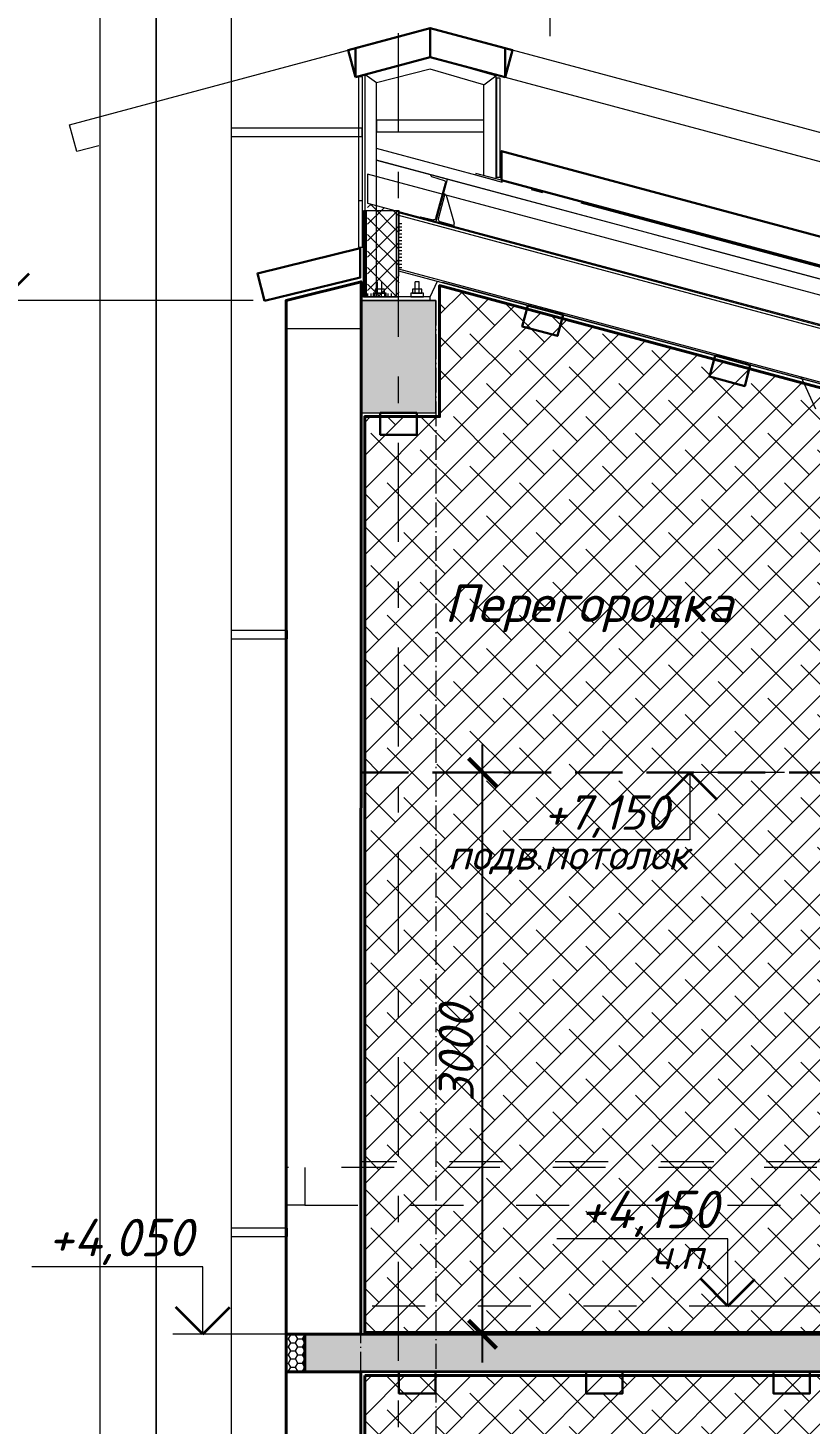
# Model space of a CAD drawing. Header units: millimetres. Extents: x -238377 to 196118, y -123284 to 30177.
# Drawn here: x 81946 to 86124, y -107583 to -100128 of the extents above; entities that cross this region are included whole.
import ezdxf

# ---------------------------------------------------------------- set-up
doc = ezdxf.new("R2010")
doc.units = ezdxf.units.MM
doc.header["$MEASUREMENT"] = 0
for name, pattern in [('Double Dashed', [1797.222233, 1325, -211.666656, 63.333344, -197.222233]), ('Штриховая', [5644.444466, 2822.222233, -2822.222233]), ('штриховаяX2', [38.1, 25.4, -12.7]), ('Штрихштриховая', [10936.110735, 5291.666508, -2116.666555, 1411.111116, -2116.666555])]:
    doc.linetypes.add(name, pattern=pattern)
doc.layers.get('0').update_dxf_attribs({"lineweight": 5})
doc.layers.add('#Каркас', color=7, linetype='Continuous', lineweight=5, true_color=0x757575)
for name, color, linetype, lineweight in [('#размеры', 7, 'Continuous', 5), ('оси_Ном._пера__96', 7, 'Continuous', 5), ('перекрытие_Ном._пера__94', 252, 'Continuous', 13), ('перекрытие_Ном._пера__98', 7, 'Continuous', 35), ('подп стены Инжзащита_Ном._пера__99', 7, 'Continuous', 40), ('стены наруж_Ном._пера__99', 7, 'Continuous', 40), ('текст_Ном._пера__1', 7, 'Continuous', 0), ('текст_Ном._пера__96', 7, 'Continuous', 5), ('чертеж_Ном._пера__96', 7, 'Continuous', 13), ('чертеж_Ном._пера__98', 7, 'Continuous', 35), ('Штриховка', 7, 'Continuous', 9)]:
    doc.layers.add(name, color=color, linetype=linetype, lineweight=lineweight)
doc.layers.add('крыша', color=7, linetype='Continuous')
doc.styles.add('STEP PR', font='isocpeui.ttf')
doc.dimstyles.new('SPDS', dxfattribs={"dimscale": 10, "dimtxt": 2.5, "dimasz": 2, "dimexe": 1.25, "dimexo": 0.625, "dimtad": 1, "dimdec": 0, "dimrnd": 0.001, "dimtxsty": 'STEP PR', "dimblk": 'ARCHTICK', "dimcen": 2.5, "dimdle": 2, "dimclrd": 256, "dimclre": 256, "dimclrt": 7, "dimadec": 0, "dimazin": 2, "dimtfac": 0.75, "dimtdec": 0, "dimtmove": 1, "dimatfit": 3, "dimfxl": 1, "dimtolj": 1, "dimarcsym": 1})

# ---------------------------------------------------------------- blocks, each defined once
blk = doc.blocks.new('Отметка высоты (ГОСТ)[26]_3', base_point=(115340.8, -142))
at = {"layer": 'чертеж_Ном._пера__96', "linetype": 'Continuous', "lineweight": 5}
for p, q in [((115340.8, -142), (115340.8, 308)), ((115340.8, 308), (116482.7, 308)), ((114709.4, -142), (115540.8, -142))]:
    blk.add_line(p, q, dxfattribs=at)
at = {"layer": 'чертеж_Ном._пера__98', "linetype": 'Continuous'}
for q in [(115160.8, 38), (115520.8, 38)]:
    blk.add_line((115340.8, -142), q, dxfattribs=at)
blk = doc.blocks.new('A$C79FA3FF9')
at = {"layer": 'чертеж_Ном._пера__96', "color": 251, "lineweight": 5, "true_color": 0x616161}
for points in [[(613.2, 6026.4), (393, 6026.4), (393, -3867.7), (793, -3867.7), (793, 5986.6)], [(793, 5986.6), (793, -3867.7), (1093, -3867.7), (1093, 5541.2)], [(-1310.1, 4718.1), (-1310.1, 4518.2)]]:
    blk.add_lwpolyline(points, dxfattribs=at)
for points in [[(-307.3, 4026.4), (393, 4026.4), (393, 3981.9), (-307.3, 3981.9)], [(92.7, 1344.5), (393, 1344.5), (393, 1300.1), (92.7, 1300.1)], [(92.7, -1847), (393, -1847), (393, -1891.5), (92.7, -1891.5)]]:
    blk.add_lwpolyline(points, close=True, dxfattribs=at)
blk = doc.blocks.new('*U804')
for points in [[(0, -0.5), (0, 0.5)], [(1, -0.5), (1, 0.5)], [(2, -0.5), (2, 0.5)], [(3, -0.5), (3, 0.5)], [(4, -0.5), (4, 0.5)], [(5, -0.5), (5, 0.5)], [(6, -0.5), (6, 0.5)], [(7, -0.5), (7, 0.5)], [(8, -0.5), (8, 0.5)], [(9, -0.5), (9, 0.5)], [(10, -0.5), (10, 0.5)], [(11, -0.5), (11, 0.5)], [(12, -0.5), (12, 0.5)], [(13, -0.5), (13, 0.5)]]:
    blk.add_lwpolyline(points)
blk = doc.blocks.new('*U808')
for points in [[(0, -0.5), (0, 0.5)], [(1, -0.5), (1, 0.5)], [(2, -0.5), (2, 0.5)], [(3, -0.5), (3, 0.5)], [(4, -0.5), (4, 0.5)], [(5, -0.5), (5, 0.5)], [(6, -0.5), (6, 0.5)], [(7, -0.5), (7, 0.5)]]:
    blk.add_lwpolyline(points)
blk = doc.blocks.new('*U815')
for p, q in [((0, 0), (0, 240)), ((0, 240), (90, 240)), ((86.2, 231.8), (15.6, 228.5)), ((90, 240), (90, 235.8)), ((5.6, 22), (5.6, 218)), ((90, 0), (0, 0)), ((86.2, 8.2), (15.6, 11.5)), ((90, 4.2), (90, 0))]:
    blk.add_line(p, q)
for centre, radius, start, end in [((16.1, 218), 10.5, 92.70236, 180), ((86, 235.8), 4, 272.70236, 360), ((16.1, 22), 10.5, 180, 267.29764), ((86, 4.2), 4, 0, 87.29764)]:
    blk.add_arc(centre, radius, start, end)
blk = doc.blocks.new('*U814')
at = {"color": 0, "linetype": 'ByBlock', "lineweight": -2}
for p, q in [((-9, 22), (-9, 155.7)), ((0, 160), (-4.7, 160)), ((0, 0), (0, 160)), ((-100, 0), (-100, 4.7)), ((-100, 0), (0, 0)), ((-95.7, 9), (-22, 9))]:
    blk.add_line(p, q, dxfattribs=at)
for centre, radius, start, end in [((-4.7, 155.7), 4.3, 89.04503, 179.97781), ((-95.7, 4.7), 4.3, 90, 180), ((-22, 22), 13, 270, 0)]:
    blk.add_arc(centre, radius, start, end, dxfattribs=at)
blk = doc.blocks.new('_ArchTick')
at = {"color": 0, "linetype": 'ByBlock', "const_width": 0.15}
blk.add_lwpolyline([(-0.5, -0.5), (0.5, 0.5)], dxfattribs=at)
blk = doc.blocks.new('*D827')
at = {"layer": '#размеры', "lineweight": -2, "transparency": 16777216}
for p, q in [((84374.2, -107253.5), (84374.2, -103953.5)), ((84493.5, -104103.5), (84280.4, -104103.5)), ((85537.9, -107103.5), (84280.4, -107103.5))]:
    blk.add_line(p, q, dxfattribs=at)
at = {"layer": 'Defpoints', "color": 0, "transparency": 16777216}
for p in [(84374.2, -104103.5), (84540.4, -104103.5), (85584.8, -107103.5)]:
    blk.add_point(p, dxfattribs=at)
at = {"layer": '#размеры', "lineweight": -2, "transparency": 16777216, "xscale": 150, "yscale": 150, "zscale": 150}
for p, rotation in [((84374.2, -104103.5), 90), ((84374.2, -107103.5), 270)]:
    blk.add_blockref('_ArchTick', p, dxfattribs=dict(at, rotation=rotation))
at = {"layer": '#размеры', "color": 7, "transparency": 16777216, "insert": (84233.5, -105603.5), "char_height": 187.5, "attachment_point": 5, "rotation": 90, "style": 'STEP PR'}
blk.add_mtext('\\A1;3000', dxfattribs=at)

msp = doc.modelspace()

# ---------------------------------------------------------------- hatches: boundary and pattern name
at = {"layer": 'перекрытие_Ном._пера__94', "linetype": 'Continuous'}
msp.add_hatch(color=256, dxfattribs=at).paths.add_polyline_path([(83425, -107303.5), (83425, -107103.5), (86720.2, -107103.5), (86720.2, -107303.5)])
at = {"layer": 'текст_Ном._пера__96', "true_color": 0xeb8e14}
h = msp.add_hatch(dxfattribs=at)
h.set_pattern_fill('ANSI38', color=30, scale=1000)
h.set_pattern_definition([(45, (-393299.5, -152717.5), (-88.388348, 88.388348), []), (135, (-393299.5, -152717.5), (-265.165043, 88.388348), [312.5, -187.5])])
h.paths.add_polyline_path([(86305, -102473.5), (86305, -102082.8), (84145, -101504), (84145, -102203.5), (83745.1, -102203.5), (83745.1, -107093.5), (86305, -107093.5)])
h.paths.add_polyline_path([(86305, -107323.5), (83745, -107323.5), (83745, -111273.8), (86305, -111273.8)])
at = {"layer": 'Штриховка', "lineweight": 0}
h = msp.add_hatch(dxfattribs=at)
h.set_pattern_fill('ANSI37', color=52, scale=500)
h.set_pattern_definition([(45, (-393299.5, -146369.9), (-44.194174, 44.194174), []), (135, (-393299.5, -146369.9), (-44.194174, -44.194174), [])])
h.paths.add_polyline_path([(83925, -101108.1), (83929.8, -101563.5), (83760.1, -101563.5), (83760.1, -101064)])
at = {"layer": 'Штриховка', "lineweight": 0, "true_color": 0x9c9c9c}
h = msp.add_hatch(color=253, dxfattribs=at)
h.dxf.hatch_style = 1
h.paths.add_polyline_path([(84125.2, -102033.8), (84125.2, -102184.3), (83725.2, -102183.8), (83725.1, -101681.8), (83725.1, -101583.5), (84125.2, -101584), (84125.2, -102033.8)])
at = {"layer": 'Штриховка'}
h = msp.add_hatch(dxfattribs=at)
h.set_pattern_fill('HONEY', color=20, scale=200)
h.set_pattern_definition([(360, (58638.459, -172858.597), (37.5, 21.650635), [25, -50]), (120, (58638.459, -172858.597), (-37.5, 21.650635), [25, -50]), (60, (58638.459, -172858.597), (2e-14, 43.30127), [-50, 25])])
h.paths.add_polyline_path([(83425.2, -107303.5), (83375.2, -107303.5), (83325.2, -107303.4), (83325.1, -107103.5), (83424.9, -107103.5)])

# ---------------------------------------------------------------- linework, layer by layer
at = {"layer": '#Каркас'}
for p, q in [((83738, -101563.5), (83738, -101104.5)), ((83738, -101563.5), (83738, -101104.5)), ((83738, -101563.5), (83738, -101104.5)), ((83738, -101563.5), (83738, -101104.5)), ((83738, -101563.5), (83738, -101104.5)), ((83914.9, -101563.5), (83914.9, -101104.5)), ((83914.9, -101563.5), (83914.9, -101104.5)), ((83914.9, -101563.5), (83914.9, -101104.5)), ((83914.9, -101563.5), (83914.9, -101104.5)), ((83914.9, -101563.5), (83914.9, -101104.5)), ((83924.7, -101113.2), (89933.7, -102723.7)), ((83924.7, -101113.2), (89933.7, -102723.7)), ((83924.7, -101113.2), (89933.7, -102723.7)), ((83924.7, -101113.2), (89933.7, -102723.7)), ((83924.7, -101113.2), (89933.7, -102723.7)), ((83924.7, -101127.4), (89915.7, -102732.9)), ((83924.7, -101127.4), (89915.7, -102732.9)), ((83924.7, -101127.4), (89915.7, -102732.9)), ((83924.7, -101127.4), (89915.7, -102732.9)), ((83924.7, -101127.4), (89915.7, -102732.9)), ((83924.7, -101413.9), (89915.7, -103019.4)), ((83924.7, -101413.9), (89915.7, -103019.4)), ((83924.7, -101413.9), (89915.7, -103019.4)), ((83924.7, -101413.9), (89915.7, -103019.4)), ((83924.7, -101413.9), (89915.7, -103019.4)), ((83924.7, -101424.2), (89915.7, -103029.8)), ((83924.7, -101424.2), (89915.7, -103029.8)), ((83924.7, -101424.2), (89915.7, -103029.8)), ((83924.7, -101424.2), (89915.7, -103029.8)), ((83924.7, -101424.2), (89915.7, -103029.8)), ((83813.6, -101543.5), (83813.6, -101483.5)), ((83813.6, -101543.5), (83813.6, -101483.5)), ((83813.6, -101543.5), (83813.6, -101483.5)), ((83813.6, -101543.5), (83813.6, -101483.5)), ((83813.6, -101543.5), (83813.6, -101483.5)), ((83835.8, -101543.5), (83835.8, -101483.5)), ((83835.8, -101543.5), (83835.8, -101483.5)), ((83835.8, -101543.5), (83835.8, -101483.5)), ((83835.8, -101543.5), (83835.8, -101483.5)), ((83835.8, -101543.5), (83835.8, -101483.5)), ((84013.6, -101543.5), (84013.6, -101483.5)), ((84035.8, -101483.5), (84013.6, -101483.5)), ((84013.6, -101543.5), (84013.6, -101483.5)), ((84035.8, -101483.5), (84013.6, -101483.5)), ((84013.6, -101543.5), (84013.6, -101483.5)), ((84035.8, -101483.5), (84013.6, -101483.5)), ((84013.6, -101543.5), (84013.6, -101483.5)), ((84035.8, -101483.5), (84013.6, -101483.5)), ((84013.6, -101543.5), (84013.6, -101483.5)), ((84035.8, -101483.5), (84013.6, -101483.5)), ((84035.8, -101543.5), (84035.8, -101483.5)), ((84035.8, -101543.5), (84035.8, -101483.5)), ((84035.8, -101543.5), (84035.8, -101483.5)), ((84035.8, -101543.5), (84035.8, -101483.5)), ((84035.8, -101543.5), (84035.8, -101483.5)), ((86154.7, -102163.5), (86076.6, -101990.5))]:
    msp.add_line(p, q, dxfattribs=at)
at = {"layer": '#Каркас', "ltscale": 200}
msp.add_line((84095.3, -101563.5), (84133, -101480), dxfattribs=at)
msp.add_line((84095.3, -101563.5), (84133, -101480), dxfattribs=at)
msp.add_line((84095.3, -101563.5), (84133, -101480), dxfattribs=at)
msp.add_line((84095.3, -101563.5), (84133, -101480), dxfattribs=at)
msp.add_line((84095.3, -101563.5), (84133, -101480), dxfattribs=at)
at = {"layer": '#Каркас', "linetype": 'Double Dashed'}
for points in [[(84444.7, -100383.1), (84095, -100283.5), (83745.2, -100377.2)], [(84444.7, -100383.1), (84095, -100283.5), (83745.2, -100377.2)], [(84444.7, -100383.1), (84095, -100283.5), (83745.2, -100377.2)], [(84444.7, -100383.1), (84095, -100283.5), (83745.2, -100377.2)], [(84444.7, -100383.1), (84095, -100283.5), (83745.2, -100377.2)], [(84382, -100431.2), (84095, -100348.8), (83808, -100420.9)], [(84382, -100431.2), (84095, -100348.8), (83808, -100420.9)], [(84382, -100431.2), (84095, -100348.8), (83808, -100420.9)], [(84382, -100431.2), (84095, -100348.8), (83808, -100420.9)], [(84382, -100431.2), (84095, -100348.8), (83808, -100420.9)], [(84382, -100915.9), (84382, -100431.2), (84444.7, -100383.1), (84444.8, -100932.8)], [(84382, -100915.9), (84382, -100431.2), (84444.7, -100383.1), (84444.8, -100932.8)], [(84382, -100915.9), (84382, -100431.2), (84444.7, -100383.1), (84444.8, -100932.8)], [(84382, -100915.9), (84382, -100431.2), (84444.7, -100383.1), (84444.8, -100932.8)], [(84382, -100915.9), (84382, -100431.2), (84444.7, -100383.1), (84444.8, -100932.8)], [(83808, -100833.3), (93108.7, -103325.7), (93124.2, -103267.8), (83808, -100771.2)], [(83808, -100833.3), (93108.7, -103325.7), (93124.2, -103267.8), (83808, -100771.2)], [(83808, -100833.3), (93108.7, -103325.7), (93124.2, -103267.8), (83808, -100771.2)], [(83808, -100833.3), (93108.7, -103325.7), (93124.2, -103267.8), (83808, -100771.2)], [(83808, -100833.3), (93108.7, -103325.7), (93124.2, -103267.8), (83808, -100771.2)], [(84173.6, -101018.8), (84180.5, -101020.6), (84223.4, -101170.6), (84219.5, -101183)], [(84173.6, -101018.8), (84180.5, -101020.6), (84223.4, -101170.6), (84219.5, -101183)], [(84173.6, -101018.8), (84180.5, -101020.6), (84223.4, -101170.6), (84219.5, -101183)], [(84173.6, -101018.8), (84180.5, -101020.6), (84223.4, -101170.6), (84219.5, -101183)], [(84173.6, -101018.8), (84180.5, -101020.6), (84223.4, -101170.6), (84219.5, -101183)], [(83924.7, -101104.5), (83738, -101104.5)], [(83738, -101104.5), (83738, -101563.5), (83924.7, -101563.5), (83924.7, -101104.5)], [(83924.7, -101104.5), (83738, -101104.5)], [(83738, -101104.5), (83738, -101563.5), (83924.7, -101563.5), (83924.7, -101104.5)], [(83924.7, -101104.5), (83738, -101104.5)], [(83738, -101104.5), (83738, -101563.5), (83924.7, -101563.5), (83924.7, -101104.5)], [(83924.7, -101104.5), (83738, -101104.5)], [(83738, -101104.5), (83738, -101563.5), (83924.7, -101563.5), (83924.7, -101104.5)], [(83738, -101104.5), (83738, -101563.5), (83924.7, -101563.5), (83924.7, -101104.5)], [(83924.7, -101104.5), (83738, -101104.5)], [(84125, -102118.5), (84125, -101583.5), (83725, -101583.5), (83725, -102118.5)], [(84125, -102118.5), (84125, -101583.5), (83725, -101583.5), (83725, -102118.5)], [(84125, -102118.5), (84125, -101583.5), (83725, -101583.5), (83725, -102118.5)], [(84125, -102118.5), (84125, -101583.5), (83725, -101583.5), (83725, -102118.5)], [(84125, -102118.5), (84125, -101583.5), (83725, -101583.5), (83725, -102118.5)]]:
    msp.add_lwpolyline(points, dxfattribs=at)
for points in [[(83745.2, -100377.2), (83745.2, -101563.5), (83808, -101563.5), (83808, -100420.9)], [(83745.2, -100377.2), (83745.2, -101563.5), (83808, -101563.5), (83808, -100420.9)], [(83745.2, -100377.2), (83745.2, -101563.5), (83808, -101563.5), (83808, -100420.9)], [(83745.2, -100377.2), (83745.2, -101563.5), (83808, -101563.5), (83808, -100420.9)], [(83745.2, -100377.2), (83745.2, -101563.5), (83808, -101563.5), (83808, -100420.9)], [(84382, -100682.9), (84382, -100620.2), (83808, -100620.2), (83808, -100682.9)], [(84382, -100682.9), (84382, -100620.2), (83808, -100620.2), (83808, -100682.9)], [(84382, -100682.9), (84382, -100620.2), (83808, -100620.2), (83808, -100682.9)], [(84382, -100682.9), (84382, -100620.2), (83808, -100620.2), (83808, -100682.9)], [(84382, -100682.9), (84382, -100620.2), (83808, -100620.2), (83808, -100682.9)], [(84481.7, -100942.6), (84339.2, -100904.5), (84337, -100912.7), (84479.5, -100950.8)], [(84481.7, -100942.6), (84339.2, -100904.5), (84337, -100912.7), (84479.5, -100950.8)], [(84481.7, -100942.6), (84339.2, -100904.5), (84337, -100912.7), (84479.5, -100950.8)], [(84481.7, -100942.6), (84339.2, -100904.5), (84337, -100912.7), (84479.5, -100950.8)], [(84481.7, -100942.6), (84339.2, -100904.5), (84337, -100912.7), (84479.5, -100950.8)], [(83725.2, -101483.5), (83325.2, -101583.5), (83325.2, -101733.5), (83725, -101733.5)], [(83800.7, -101543.5), (83850.7, -101543.5), (83850.7, -101523.5), (83800.7, -101523.5)], [(83800.7, -101543.5), (83850.7, -101543.5), (83850.7, -101523.5), (83800.7, -101523.5)], [(83800.7, -101543.5), (83850.7, -101543.5), (83850.7, -101523.5), (83800.7, -101523.5)], [(83800.7, -101543.5), (83850.7, -101543.5), (83850.7, -101523.5), (83800.7, -101523.5)], [(83800.7, -101543.5), (83850.7, -101543.5), (83850.7, -101523.5), (83800.7, -101523.5)], [(84000.7, -101543.5), (84050.7, -101543.5), (84050.7, -101523.5), (84000.7, -101523.5)], [(84000.7, -101543.5), (84050.7, -101543.5), (84050.7, -101523.5), (84000.7, -101523.5)], [(84000.7, -101543.5), (84050.7, -101543.5), (84050.7, -101523.5), (84000.7, -101523.5)], [(84000.7, -101543.5), (84050.7, -101543.5), (84050.7, -101523.5), (84000.7, -101523.5)], [(84000.7, -101543.5), (84050.7, -101543.5), (84050.7, -101523.5), (84000.7, -101523.5)], [(83725, -101583.5), (84095.3, -101583.5), (84095.3, -101563.5), (83725, -101563.5)], [(83725, -101583.5), (84095.3, -101583.5), (84095.3, -101563.5), (83725, -101563.5)], [(83725, -101583.5), (84095.3, -101583.5), (84095.3, -101563.5), (83725, -101563.5)], [(83725, -101583.5), (84095.3, -101583.5), (84095.3, -101563.5), (83725, -101563.5)], [(83725, -101583.5), (84095.3, -101583.5), (84095.3, -101563.5), (83725, -101563.5)], [(83725, -101583.5), (84095.3, -101583.5), (84095.3, -101563.5), (83725, -101563.5)], [(83725, -101583.5), (84095.3, -101583.5), (84095.3, -101563.5), (83725, -101563.5)], [(83725, -101583.5), (84095.3, -101583.5), (84095.3, -101563.5), (83725, -101563.5)], [(83725, -101583.5), (84095.3, -101583.5), (84095.3, -101563.5), (83725, -101563.5)], [(83725, -101583.5), (84095.3, -101583.5), (84095.3, -101563.5), (83725, -101563.5)], [(83725, -101583.5), (84095.3, -101583.5), (84095.3, -101563.5), (83725, -101563.5)], [(83725, -101583.5), (84095.3, -101583.5), (84095.3, -101563.5), (83725, -101563.5)], [(83725, -101583.5), (84095.3, -101583.5), (84095.3, -101563.5), (83725, -101563.5)], [(83725, -101583.5), (84095.3, -101583.5), (84095.3, -101563.5), (83725, -101563.5)], [(83725, -101583.5), (84095.3, -101583.5), (84095.3, -101563.5), (83725, -101563.5)], [(84125, -101583.5), (83725.1, -101583.5), (83725.1, -102183.5), (84125, -102183.5)], [(83790.7, -101563.5), (83858.7, -101563.5), (83858.7, -101543.5), (83790.7, -101543.5)], [(83790.7, -101563.5), (83858.7, -101563.5), (83858.7, -101543.5), (83790.7, -101543.5)], [(83790.7, -101563.5), (83858.7, -101563.5), (83858.7, -101543.5), (83790.7, -101543.5)], [(83790.7, -101563.5), (83858.7, -101563.5), (83858.7, -101543.5), (83790.7, -101543.5)], [(83790.7, -101563.5), (83858.7, -101563.5), (83858.7, -101543.5), (83790.7, -101543.5)], [(83990.7, -101563.5), (84058.7, -101563.5), (84058.7, -101543.5), (83990.7, -101543.5)], [(83990.7, -101563.5), (84058.7, -101563.5), (84058.7, -101543.5), (83990.7, -101543.5)], [(83990.7, -101563.5), (84058.7, -101563.5), (84058.7, -101543.5), (83990.7, -101543.5)], [(83990.7, -101563.5), (84058.7, -101563.5), (84058.7, -101543.5), (83990.7, -101543.5)], [(83990.7, -101563.5), (84058.7, -101563.5), (84058.7, -101543.5), (83990.7, -101543.5)]]:
    msp.add_lwpolyline(points, close=True, dxfattribs=at)
at = {"layer": '#Каркас', "linetype": 'Double Dashed', "ltscale": 200}
msp.add_lwpolyline([(83725, -101583.5), (84095.3, -101583.5), (84095.3, -101563.5), (83725, -101563.5)], close=True, dxfattribs=at)
msp.add_lwpolyline([(83725, -101583.5), (84095.3, -101583.5), (84095.3, -101563.5), (83725, -101563.5)], close=True, dxfattribs=at)
msp.add_lwpolyline([(83725, -101583.5), (84095.3, -101583.5), (84095.3, -101563.5), (83725, -101563.5)], close=True, dxfattribs=at)
msp.add_lwpolyline([(83725, -101583.5), (84095.3, -101583.5), (84095.3, -101563.5), (83725, -101563.5)], close=True, dxfattribs=at)
msp.add_lwpolyline([(83725, -101583.5), (84095.3, -101583.5), (84095.3, -101563.5), (83725, -101563.5)], close=True, dxfattribs=at)
msp.add_lwpolyline([(83725, -101583.5), (84095.3, -101583.5), (84095.3, -101563.5), (83725, -101563.5)], close=True, dxfattribs=at)
msp.add_lwpolyline([(83725, -101583.5), (84095.3, -101583.5), (84095.3, -101563.5), (83725, -101563.5)], close=True, dxfattribs=at)
msp.add_lwpolyline([(83725, -101583.5), (84095.3, -101583.5), (84095.3, -101563.5), (83725, -101563.5)], close=True, dxfattribs=at)
msp.add_lwpolyline([(83725, -101583.5), (84095.3, -101583.5), (84095.3, -101563.5), (83725, -101563.5)], close=True, dxfattribs=at)
msp.add_lwpolyline([(83725, -101583.5), (84095.3, -101583.5), (84095.3, -101563.5), (83725, -101563.5)], close=True, dxfattribs=at)
msp.add_lwpolyline([(83725, -101583.5), (84095.3, -101583.5), (84095.3, -101563.5), (83725, -101563.5)], close=True, dxfattribs=at)
msp.add_lwpolyline([(83725, -101583.5), (84095.3, -101583.5), (84095.3, -101563.5), (83725, -101563.5)], close=True, dxfattribs=at)
msp.add_lwpolyline([(83725, -101583.5), (84095.3, -101583.5), (84095.3, -101563.5), (83725, -101563.5)], close=True, dxfattribs=at)
msp.add_lwpolyline([(83725, -101583.5), (84095.3, -101583.5), (84095.3, -101563.5), (83725, -101563.5)], close=True, dxfattribs=at)
msp.add_lwpolyline([(83725, -101583.5), (84095.3, -101583.5), (84095.3, -101563.5), (83725, -101563.5)], close=True, dxfattribs=at)
at = {"layer": '#Каркас', "linetype": 'Double Dashed', "ltscale": 0.1}
msp.add_lwpolyline([(83725, -101583.5), (84125, -101583.5), (84125, -111283.8), (83725, -111283.8)], close=True, dxfattribs=at)
for points in [[(83732.3, -100388.2), (83712.3, -100388.2), (83712.3, -101049.9), (83732.3, -101049.9)], [(83732.3, -100388.2), (83712.3, -100388.2), (83712.3, -101049.9), (83732.3, -101049.9)], [(83732.3, -100388.2), (83712.3, -100388.2), (83712.3, -101298.1), (83732.3, -101298.1)], [(83732.3, -100388.2), (83712.3, -100388.2), (83712.3, -101298.1), (83732.3, -101298.1)], [(83732.3, -100388.2), (83712.3, -100388.2), (83712.3, -101298.1), (83732.3, -101298.1)], [(84468.5, -100396.4), (84448.5, -100396.4), (84448.5, -100925.3), (84468.5, -100925.3)], [(84468.5, -100396.4), (84448.5, -100396.4), (84448.5, -100925.3), (84468.5, -100925.3)], [(84468.5, -100396.4), (84448.5, -100396.4), (84448.5, -100925.3), (84468.5, -100925.3)], [(84468.5, -100396.4), (84448.5, -100396.4), (84448.5, -100925.3), (84468.5, -100925.3)], [(84468.5, -100396.4), (84448.5, -100396.4), (84448.5, -100925.3), (84468.5, -100925.3)]]:
    msp.add_lwpolyline(points, close=True)
at = {"layer": 'крыша', "color": 32, "lineweight": 30, "true_color": 0xb35900}
for points in [[(83695.2, -100390.7), (83656.4, -100245.8), (84095, -100128.3), (84095, -100283.5), (83695.2, -100390.7)], [(83695.2, -100390.7), (83656.4, -100245.8), (84095, -100128.3), (84095, -100283.5), (83695.2, -100390.7)], [(83695.2, -100390.7), (83695.2, -100235.4), (84095, -100128.3), (84095, -100283.5), (83695.2, -100390.7)], [(83695.2, -100390.7), (83695.2, -100235.4), (84095, -100128.3), (84095, -100283.5), (83695.2, -100390.7)], [(83695.2, -100390.7), (83695.2, -100235.4), (84095, -100128.3), (84095, -100283.5), (83695.2, -100390.7)], [(84494.7, -100390.7), (84494.7, -100235.4), (84095, -100128.3), (84095, -100283.5), (84494.7, -100390.7)], [(84494.7, -100390.7), (84494.7, -100235.4), (84095, -100128.3), (84095, -100283.5), (84494.7, -100390.7)], [(84494.7, -100390.7), (84494.7, -100235.4), (84095, -100128.3), (84095, -100283.5), (84494.7, -100390.7)], [(84494.7, -100390.7), (84533.6, -100245.8), (84095, -100128.3), (84095, -100283.5), (84494.7, -100390.7)], [(84494.7, -100390.7), (84533.6, -100245.8), (84095, -100128.3), (84095, -100283.5), (84494.7, -100390.7)], [(83210.5, -101584.4), (83721.3, -101460.9), (83721.3, -101304.4), (83171.7, -101439), (83210.5, -101584.4)], [(83210.5, -101584.4), (83721.3, -101460.9), (83721.3, -101304.4), (83171.7, -101439), (83210.5, -101584.4)], [(83210.5, -101584.4), (83721.3, -101460.9), (83721.3, -101304.4), (83171.7, -101439), (83210.5, -101584.4)], [(83210.5, -101584.4), (83721.3, -101460.9), (83721.3, -101304.4), (83171.7, -101439), (83210.5, -101584.4)]]:
    msp.add_lwpolyline(points, dxfattribs=at)
at = {"layer": 'крыша', "color": 32, "lineweight": 9, "true_color": 0xb35900}
msp.add_lwpolyline([(82325, -100756.7), (82206.6, -100788.3), (82168.3, -100644.7), (83695.2, -100235.4), (83695.2, -100235.4)], dxfattribs=at)
msp.add_lwpolyline([(82325, -100756.7), (82206.6, -100788.3), (82168.3, -100644.7), (83695.2, -100235.4), (83695.2, -100235.4)], dxfattribs=at)
msp.add_lwpolyline([(82325, -100756.7), (82206.6, -100788.3), (82168.3, -100644.7), (83695.2, -100235.4), (83695.2, -100235.4)], dxfattribs=at)
at = {"layer": 'крыша', "lineweight": 9}
msp.add_lwpolyline([(93174.2, -102715.7), (93212.6, -102572), (84533.6, -100245.8), (84494.7, -100390.7)], close=True, dxfattribs=at)
at = {"layer": 'крыша', "color": 32, "lineweight": 30, "true_color": 0xb35900}
msp.add_lwpolyline([(93174.2, -103271.3), (93212.6, -103127.7), (84476.3, -100785.7), (84476.3, -100941)], close=True, dxfattribs=at)
msp.add_lwpolyline([(93174.2, -103271.3), (93212.6, -103127.7), (84476.3, -100785.7), (84476.3, -100941)], close=True, dxfattribs=at)
msp.add_lwpolyline([(93174.2, -103271.3), (93212.6, -103127.7), (84476.3, -100785.7), (84476.3, -100941)], close=True, dxfattribs=at)
msp.add_lwpolyline([(93174.2, -103271.3), (93212.6, -103127.7), (84476.3, -100785.7), (84476.3, -100941)], close=True, dxfattribs=at)
msp.add_lwpolyline([(93174.2, -103271.3), (93212.6, -103127.7), (84476.3, -100785.7), (84476.3, -100941)], close=True, dxfattribs=at)
at = {"layer": 'оси_Ном._пера__96', "linetype": 'Штрихштриховая', "ltscale": 0.1}
msp.add_line((83925, -113807.8), (83925, -97370.4), dxfattribs=at)
at = {"layer": 'перекрытие_Ном._пера__98'}
msp.add_lwpolyline([(86720.2, -107103.5), (86720.2, -107303.5), (83425, -107303.5), (83425, -107103.5), (86720.2, -107103.5)], dxfattribs=at)
at = {"layer": 'стены наруж_Ном._пера__99', "linetype": 'Continuous'}
for points in [[(83325.2, -107103.5), (83325.2, -101583.5), (83725.2, -101483.5), (83725, -107103.5), (83325, -107103.5)], [(83725, -107303.5), (83725, -110983.5), (83325, -110983.5), (83325, -107303.5), (83725, -107303.5)]]:
    msp.add_lwpolyline(points, dxfattribs=at)
at = {"layer": 'стены наруж_Ном._пера__99', "color": 20, "linetype": 'Continuous'}
msp.add_lwpolyline([(86305, -107093.5), (86305, -102082.8), (84145, -101504), (84145, -102203.5), (83745.1, -102203.5), (83745, -107093.5), (86305, -107093.5)], dxfattribs=at)
at = {"layer": 'стены наруж_Ном._пера__99', "linetype": 'Continuous'}
msp.add_lwpolyline([(83425, -107103.5), (83325.2, -107103.5), (83325.2, -107303.5), (83425, -107303.5)], close=True, dxfattribs=at)
at = {"layer": 'стены наруж_Ном._пера__99', "color": 20, "linetype": 'Continuous'}
msp.add_lwpolyline([(83745, -107323.5), (86305, -107323.5), (86305, -111273.8), (83745, -111273.8)], close=True, dxfattribs=at)
at = {"layer": 'текст_Ном._пера__96'}
for points in [[(93108.7, -103325.7), (83808, -100833.3)], [(86305, -102062.1), (84162.6, -101488)]]:
    msp.add_lwpolyline(points, dxfattribs=at)
at = {"layer": 'текст_Ном._пера__96', "lineweight": 30}
for points in [[(84616.3, -101609.6), (84804.4, -101660), (84774.3, -101772.4), (84586.2, -101722)], [(85616.3, -101877.6), (85804.4, -101928), (85774.3, -102040.4), (85586.2, -101989.9)], [(83827.6, -102183.5), (84022.4, -102183.5), (84022.4, -102299.8), (83827.6, -102299.8)], [(83927.6, -107303.1), (84122.4, -107303.1), (84122.4, -107419.5), (83927.6, -107419.5)], [(84927.6, -107303.1), (85122.4, -107303.1), (85122.4, -107419.5), (84927.6, -107419.5)], [(85927.6, -107303.1), (86122.4, -107303.1), (86122.4, -107419.5), (85927.6, -107419.5)]]:
    msp.add_lwpolyline(points, close=True, dxfattribs=at)
at = {"layer": 'текст_Ном._пера__96', "color": 6, "linetype": 'штриховаяX2', "lineweight": 30, "ltscale": 10}
msp.add_lwpolyline([(83725.1, -104103.5), (86325, -104103.5)], dxfattribs=at)
at = {"layer": 'чертеж_Ном._пера__96', "linetype": 'Continuous'}
msp.add_lwpolyline([(83149.7, -101583.5), (81361.2, -101583.5)], dxfattribs=at)
at = {"layer": 'Штриховка', "color": 3, "linetype": 'Штриховая', "ltscale": 0.1}
for p, q in [((90125, -106183.5), (83725, -106183.4)), ((86325, -106953.5), (83725, -106953.5))]:
    msp.add_line(p, q, dxfattribs=at)
at = {"layer": 'Штриховка', "color": 52, "lineweight": 0}
msp.add_lwpolyline([(90125, -102766.6), (90125, -102766.6), (90125, -102610.9), (83760.1, -100908.3), (83760.1, -101064), (90125, -102766.6)], dxfattribs=at)
msp.add_lwpolyline([(83929.7, -101104.5), (83752.8, -101104.5), (83752.8, -101563.5), (83925, -101563.5)], close=True, dxfattribs=at)
at = {"layer": 'Штриховка', "color": 32, "linetype": 'Штриховая', "ltscale": 0.1, "true_color": 0xe07000}
for points in [[(83424.9, -106213.5), (83425.1, -106413.2), (86725.1, -106413.2), (86724.9, -106213.5), (83325, -106213.5), (83325, -106213.5)], [(83425.1, -106413.2), (83325.2, -106413.2)]]:
    msp.add_lwpolyline(points, dxfattribs=at)

# ---------------------------------------------------------------- block references
at = {"layer": '#Каркас', "xscale": -1, "rotation": 345}
for name in ['*U815', '*U815', '*U815', '*U815', '*U815', '*U814', '*U814', '*U814', '*U814', '*U814']:
    msp.add_blockref(name, (84124.6, -101166.9), dxfattribs=at)
at = {"layer": '#Каркас', "xscale": 18, "yscale": 18, "zscale": 18, "rotation": 90.00000000000004}
msp.add_blockref('*U804', (83933.7, -101408.2), dxfattribs=at)
msp.add_blockref('*U804', (83933.7, -101408.2), dxfattribs=at)
msp.add_blockref('*U804', (83933.7, -101408.2), dxfattribs=at)
msp.add_blockref('*U804', (83933.7, -101408.2), dxfattribs=at)
msp.add_blockref('*U804', (83933.7, -101408.2), dxfattribs=at)
at = {"layer": '#Каркас', "xscale": -18, "yscale": 18, "zscale": 18}
msp.add_blockref('*U808', (83888.2, -101554.4), dxfattribs=at)
msp.add_blockref('*U808', (83888.2, -101554.4), dxfattribs=at)
msp.add_blockref('*U808', (83888.2, -101554.4), dxfattribs=at)
msp.add_blockref('*U808', (83888.2, -101554.4), dxfattribs=at)
msp.add_blockref('*U808', (83888.2, -101554.4), dxfattribs=at)
at = {"layer": 'чертеж_Ном._пера__96', "xscale": -1}
msp.add_blockref('A$C79FA3FF9', (83424.3, -104690.1), dxfattribs=at)
at = {"layer": 'чертеж_Ном._пера__96', "linetype": 'Continuous', "xscale": -0.8, "yscale": 0.8, "zscale": 0.8}
for p in [(81809.3, -101583.5), (85685.2, -106953.5), (82880.5, -107103.5)]:
    msp.add_blockref('Отметка высоты (ГОСТ)[26]_3', p, dxfattribs=at)
at = {"layer": 'чертеж_Ном._пера__96', "linetype": 'Continuous', "xscale": 0.8, "yscale": 0.8, "zscale": 0.8, "rotation": 180}
msp.add_blockref('Отметка высоты (ГОСТ)[26]_3', (85481.2, -104103.5), dxfattribs=at)

# ---------------------------------------------------------------- texts
at = {"layer": 'подп стены Инжзащита_Ном._пера__99', "style": 'STEP PR'}
msp.add_text('Перегородка', height=200, dxfattribs=at).set_placement((84169.8, -103300.3))
at = {"layer": 'текст_Ном._пера__1', "linetype": 'Continuous', "insert": (84699.3, -104339.2), "char_height": 184, "attachment_point": 4, "line_spacing_factor": 0.982247, "style": 'STEP PR'}
msp.add_mtext('+7,150', dxfattribs=at)
at = {"layer": 'чертеж_Ном._пера__96', "attachment_point": 9, "style": 'STEP PR'}
for s, insert, char_height in [('подв.потолок', (85473.6, -104647.7), 160), ('+4,150', (85631.7, -106583.5), 200), ('+4,050', (82827, -106733.5), 200), ('ч.п.', (85602.1, -106755.8), 160)]:
    msp.add_mtext(s, dxfattribs=dict(at, insert=insert, char_height=char_height))

# ---------------------------------------------------------------- dimensions: what is measured, and where the dimension line sits
at = {"layer": '#размеры'}
dim = msp.add_linear_dim(base=(84374.2, -104103.5), p1=(85584.8, -107103.5), p2=(84540.4, -104103.5), angle=90, dimstyle='SPDS', override={"dimscale": 75, "dimtxsty": 'STEP PR'}, dxfattribs=at)
dim.commit()
dim.dimension.update_dxf_attribs({"geometry": '*D827', "text_midpoint": (84233.5, -105603.5)})

doc.saveas('drawing.dxf')
